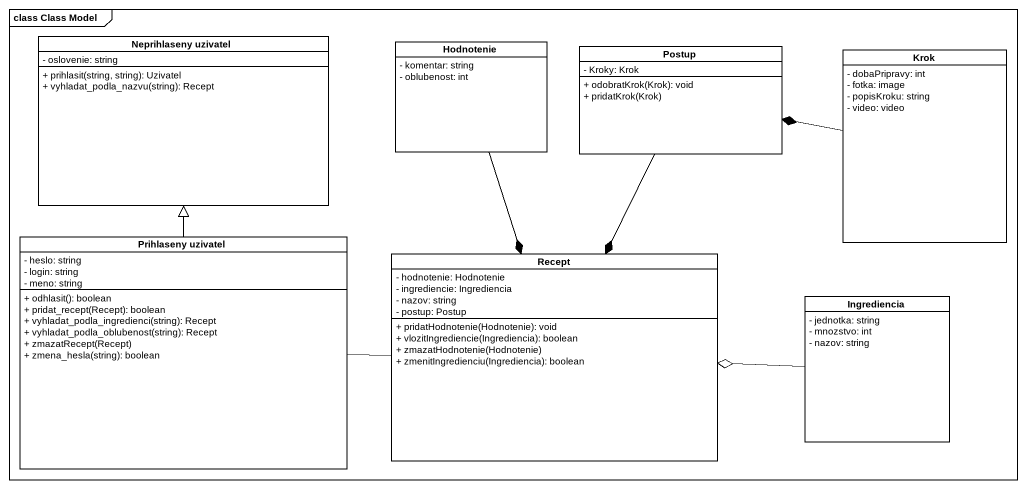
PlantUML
@startuml
mainframe class Class Model
hide circle
hide empty members
skinparam classAttributeIconSize 0
class "Neprihlaseny uzivatel" as Neprihlaseny_uzivatel {
  - oslovenie: string
  + prihlasit(string, string): Uzivatel
  + vyhladat_podla_nazvu(string): Recept
}
class Hodnotenie {
  - komentar: string
  - oblubenost: int
}
class Postup {
  - Kroky: Krok
  + odobratKrok(Krok): void
  + pridatKrok(Krok)
}
class Krok {
  - dobaPripravy: int
  - fotka: image
  - popisKroku: string
  - video: video
}
class "Prihlaseny uzivatel" as Prihlaseny_uzivatel {
  - heslo: string
  - login: string
  - meno: string
  + odhlasit(): boolean
  + pridat_recept(Recept): boolean
  + vyhladat_podla_ingredienci(string): Recept
  + vyhladat_podla_oblubenost(string): Recept
  + zmazatRecept(Recept)
  + zmena_hesla(string): boolean
}
class Recept {
  - hodnotenie: Hodnotenie
  - ingrediencie: Ingrediencia
  - nazov: string
  - postup: Postup
  + pridatHodnotenie(Hodnotenie): void
  + vlozitIngrediencie(Ingrediencia): boolean
  + zmazatHodnotenie(Hodnotenie)
  + zmenitIngredienciu(Ingrediencia): boolean
}
class Ingrediencia {
  - jednotka: string
  - mnozstvo: int
  - nazov: string
}
Hodnotenie --* Recept
Postup --* Recept
Krok -left-* Postup
Prihlaseny_uzivatel -up-|> Neprihlaseny_uzivatel
Recept -left- Prihlaseny_uzivatel
Ingrediencia -left-o Recept
@enduml
